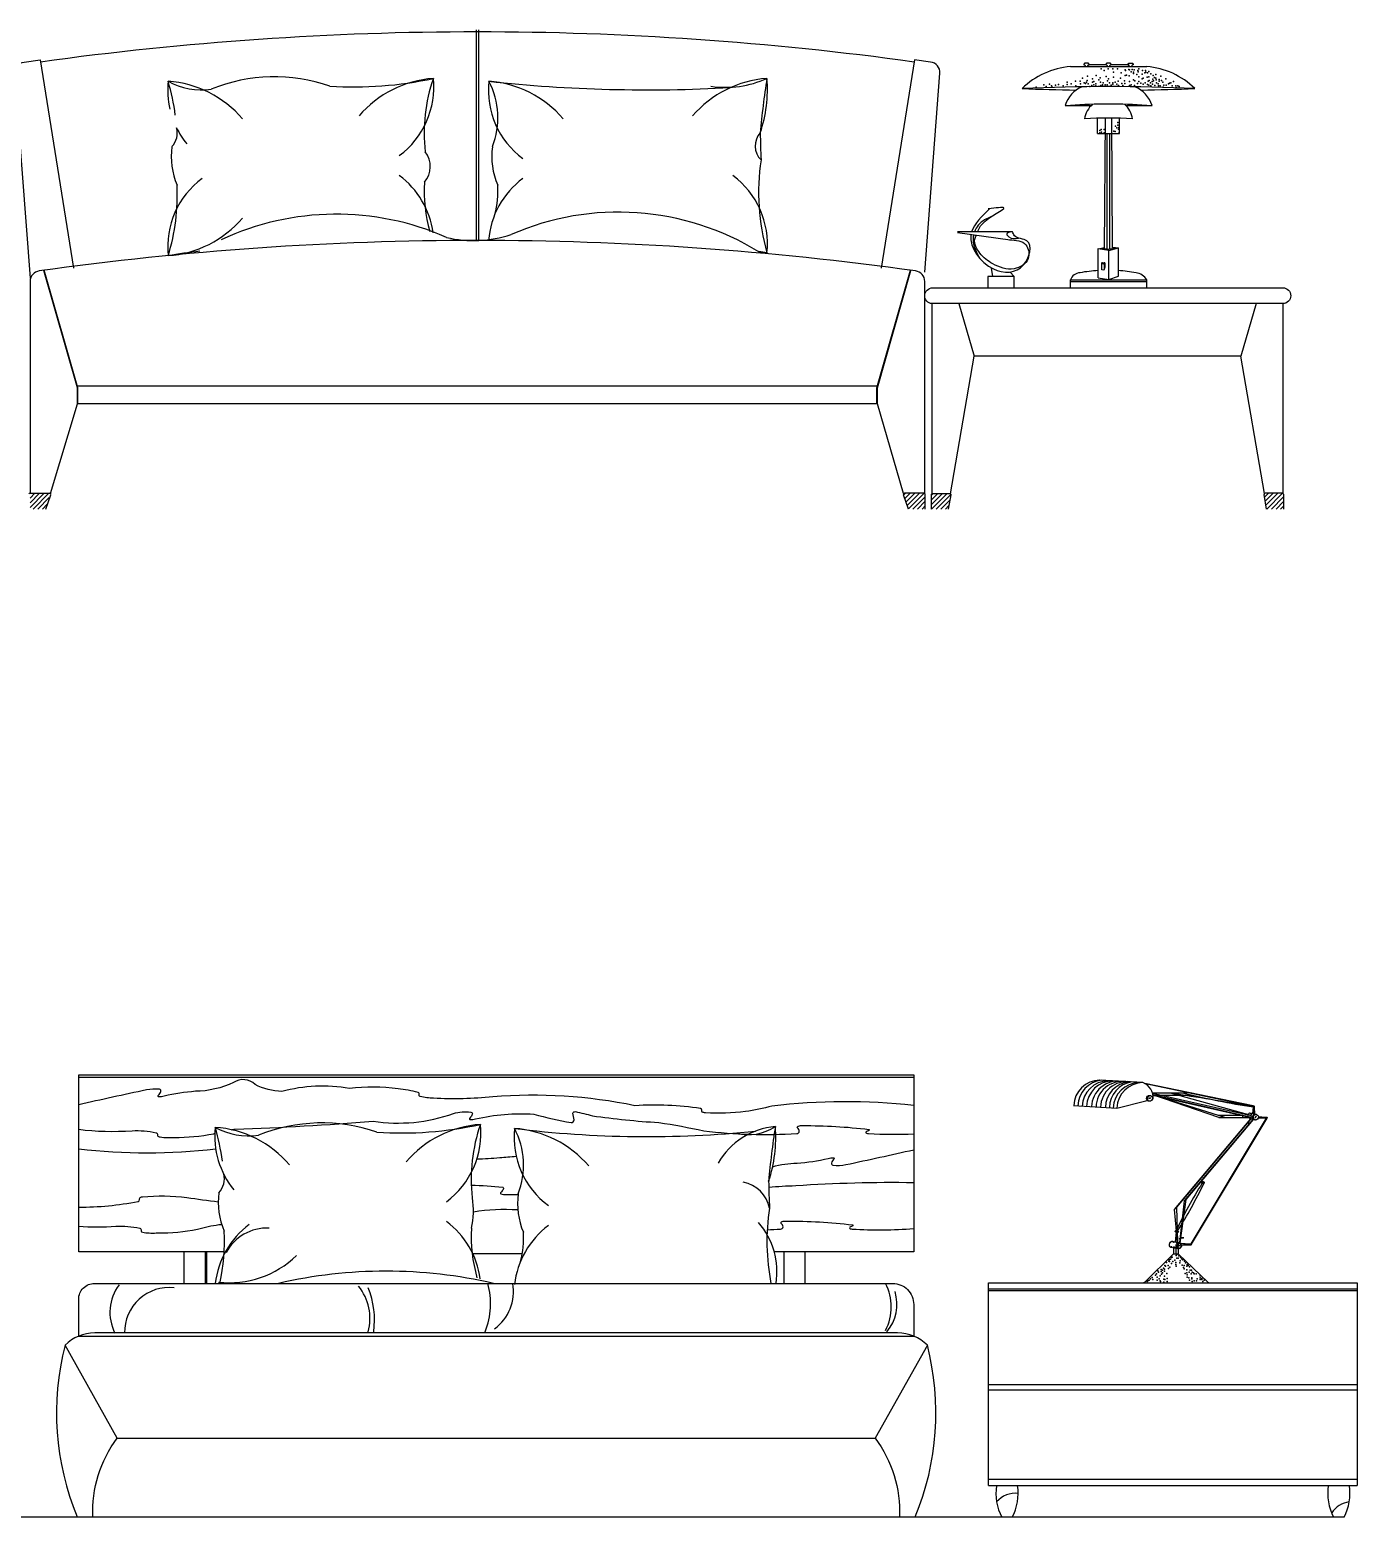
# Model space of a CAD drawing. Header units: inches. Extents: x 18.5 to 61, y 8.5 to 33.3.
# Drawn here: x 19.925 to 22.446, y 12.562 to 15.386 of the extents above; entities that cross this region are included whole.
import ezdxf

# ---------------------------------------------------------------- set-up
doc = ezdxf.new("R2010")
doc.units = ezdxf.units.IN
doc.header["$MEASUREMENT"] = 0
for name, color, linetype in [('02', 2, 'Continuous'), ('1', 1, 'Continuous'), ('4', 4, 'Continuous'), ('8', 8, 'Continuous')]:
    doc.layers.add(name, color=color, linetype=linetype)
pattern_1 = [(45, (27.637874, 4.610509), (-0.0044194174, 0.0044194174), [])]

msp = doc.modelspace()

# ---------------------------------------------------------------- hatches: boundary and pattern name
at = {"layer": '8'}
h = msp.add_hatch(dxfattribs=at)
h.set_pattern_fill('ANSI31', color=256, scale=0.05, style=0)
h.set_pattern_definition(pattern_1)
h.paths.add_polyline_path([(19.9645, 14.5054, 0.154408), (19.9633, 14.5058), (19.9256, 14.5058), (19.9256, 14.4758), (19.9556, 14.4758)])
h.paths.add_polyline_path([(21.6256, 14.5038, 0.414214), (21.6236, 14.5058), (21.5859, 14.5058, 0.516636), (21.584, 14.5031), (21.5935, 14.4758), (21.6256, 14.4758)])
h = msp.add_hatch(dxfattribs=at)
h.set_pattern_fill('ANSI31', color=256, scale=0.05, style=0)
h.set_pattern_definition(pattern_1)
h.paths.add_polyline_path([(21.6393, 14.5053, 0.414214), (21.6373, 14.5033), (21.6373, 14.4758), (21.6694, 14.4758), (21.674, 14.503, 0.465152), (21.6721, 14.5053)])
h.paths.add_polyline_path([(22.2708, 14.5058, 0.465152), (22.2688, 14.5034), (22.2736, 14.4758), (22.3056, 14.4758), (22.3056, 14.5038, 0.414214), (22.3036, 14.5058)])

# ---------------------------------------------------------------- linework, layer by layer
at = {"layer": '02'}
for p, q in [((20.7731, 14.9858), (20.7731, 15.3858)), ((20.7781, 14.9858), (20.7781, 15.3858)), ((21.9011, 15.3159), (22.046, 15.3159)), ((21.9526, 15.1888), (21.9526, 15.2176)), ((21.9658, 14.97), (21.9678, 15.2179)), ((21.9813, 14.9702), (21.9795, 15.2179)), ((21.9945, 15.1888), (21.9945, 15.2176)), ((21.9526, 15.1888), (21.9945, 15.1888)), ((21.9708, 14.9695), (21.9708, 15.1888)), ((21.9763, 14.9696), (21.9763, 15.1888)), ((21.7909, 15.002), (21.6867, 15.002)), ((21.6867, 15.0009), (21.7867, 14.9871)), ((21.9539, 14.9701), (21.9658, 14.9721)), ((21.9539, 14.915), (21.9539, 14.9702)), ((21.9739, 14.9665), (21.9539, 14.9701)), ((21.9739, 14.9665), (21.9924, 14.9717)), ((21.9813, 14.9727), (21.9924, 14.9717)), ((21.9924, 14.9177), (21.9924, 14.9717)), ((21.9739, 14.9115), (21.9739, 14.9665)), ((21.7941, 14.917), (21.7441, 14.917)), ((21.7441, 14.917), (21.7441, 14.8958)), ((21.7537, 14.917), (21.7516, 14.933)), ((21.7867, 14.9255), (21.7941, 14.917)), ((21.7941, 14.8958), (21.7941, 14.917)), ((22.046, 14.9073), (22.046, 14.9107)), ((21.5336, 14.7088), (20.0156, 14.7088)), ((21.6036, 13.3967), (20.018, 13.3967)), ((22.0387, 13.3868), (21.9567, 13.3914)), ((22.248, 13.3425), (22.0425, 13.3851)), ((22.2477, 13.3417), (22.0439, 13.3843)), ((22.1231, 13.3669), (22.0571, 13.3669)), ((22.2444, 13.3236), (22.0572, 13.3663)), ((22.2447, 13.3207), (22.0578, 13.3634)), ((22.1941, 13.3207), (22.0578, 13.3634)), ((22.1831, 13.3207), (22.0578, 13.3634)), ((22.2445, 13.3201), (22.0579, 13.3627)), ((22.1321, 13.3627), (22.0579, 13.3627)), ((22.2441, 13.3242), (22.0914, 13.3669)), ((21.9073, 13.3432), (21.9894, 13.3386)), ((22.2483, 13.3403), (22.2471, 13.3283)), ((22.2485, 13.3403), (22.2473, 13.3283)), ((22.2492, 13.3404), (22.2495, 13.3278)), ((22.2495, 13.3404), (22.2502, 13.3276)), ((22.2498, 13.3404), (22.2505, 13.3276)), ((22.2432, 13.3182), (22.0981, 13.1462)), ((22.244, 13.3179), (22.1026, 13.1501)), ((22.2475, 13.3169), (22.1174, 13.1626)), ((22.2481, 13.3167), (22.1202, 13.1649)), ((22.2729, 13.3191), (22.13, 13.0807)), ((22.274, 13.3193), (22.1306, 13.0801)), ((22.2263, 13.3242), (22.1831, 13.3242)), ((22.1831, 13.3207), (22.2447, 13.3207)), ((22.2725, 13.3194), (22.2572, 13.3187)), ((22.2723, 13.3196), (22.2573, 13.319)), ((22.2722, 13.32), (22.2577, 13.3197)), ((22.2723, 13.3209), (22.2578, 13.3222)), ((22.2722, 13.3207), (22.2579, 13.322)), ((22.1532, 13.1956), (22.1475, 13.1972)), ((22.1529, 13.1976), (22.1487, 13.1988)), ((22.1533, 13.1981), (22.1491, 13.1992)), ((22.1536, 13.1983), (22.1493, 13.1995)), ((22.1524, 13.1986), (22.1524, 13.1986)), ((22.1539, 13.1984), (22.1539, 13.1984)), ((22.1174, 13.1626), (22.108, 13.0832)), ((22.1202, 13.1649), (22.1086, 13.0829)), ((22.0981, 13.1462), (22.104, 13.085)), ((22.1026, 13.1501), (22.1043, 13.0838)), ((22.1037, 13.1049), (22.1004, 13.1054)), ((22.1041, 13.1054), (22.1008, 13.1059)), ((22.1044, 13.1056), (22.1011, 13.1061)), ((22.1017, 13.1031), (22.1001, 13.0845)), ((22.1019, 13.1031), (22.1003, 13.0845)), ((22.104, 13.1029), (22.1006, 13.1035)), ((22.1026, 13.1029), (22.103, 13.084)), ((22.103, 13.1029), (22.1037, 13.0839)), ((22.1033, 13.1028), (22.104, 13.0839)), ((22.1281, 13.0799), (22.1103, 13.0816)), ((22.1281, 13.0797), (22.1104, 13.0814)), ((22.1283, 13.0788), (22.1118, 13.0784)), ((22.1291, 13.0785), (22.1119, 13.0777)), ((22.1298, 13.0783), (22.1119, 13.0774)), ((22.1292, 13.0797), (22.1292, 13.0797)), ((20.261, 13.0656), (20.261, 13.0056)), ((20.8603, 13.0619), (20.7664, 13.0619)), ((22.1062, 13.061), (22.0965, 13.061)), ((22.0973, 13.061), (22.0973, 13.0729)), ((22.1021, 13.061), (22.1021, 13.0719)), ((22.1062, 13.061), (22.1062, 13.0711)), ((22.4458, 12.9947), (21.7458, 12.9947)), ((22.4458, 12.9917), (21.7458, 12.9917)), ((20.018, 12.9056), (21.6036, 12.9056)), ((22.4458, 12.8132), (21.7458, 12.8132)), ((22.4458, 12.8032), (21.7458, 12.8032))]:
    msp.add_line(p, q, dxfattribs=at)
for points in [[(21.934, 15.3159), (21.934, 15.3182, -0.204461), (21.9363, 15.3193, 0.555282), (21.9355, 15.3213), (21.9355, 15.3222), (21.9277, 15.3222), (21.9277, 15.3213, 0.555282), (21.9269, 15.3193, -0.204461), (21.9292, 15.3182), (21.9292, 15.3159)], [(21.934, 15.3167, -0.094811), (21.9377, 15.3197), (21.9686, 15.3197)], [(21.9759, 15.3159), (21.9759, 15.3182, -0.204461), (21.9782, 15.3193, 0.555281), (21.9775, 15.3213), (21.9775, 15.3222), (21.9696, 15.3222), (21.9696, 15.3213, 0.555281), (21.9689, 15.3193, -0.204461), (21.9711, 15.3182), (21.9711, 15.3159)], [(22.013, 15.3159), (22.013, 15.3182, 0.204461), (22.0108, 15.3193, -0.555281), (22.0115, 15.3213), (22.0115, 15.3222), (22.0194, 15.3222), (22.0194, 15.3213, -0.555281), (22.0201, 15.3193, 0.204461), (22.0179, 15.3182), (22.0179, 15.3159)], [(22.1372, 15.2741, 0.178639), (22.046, 15.3159)], [(22.035, 15.2713, 0.005704), (22.1377, 15.2741, 0.023086), (21.8094, 15.2741, 0.005704), (21.9121, 15.2713)], [(21.9237, 15.2776, 0.227544), (21.891, 15.2419), (21.9408, 15.2419)], [(22.0064, 15.2419), (22.0562, 15.2419, 0.227544), (22.0234, 15.2776, 0.227544)], [(21.9646, 14.9294), (21.9606, 14.9301, 0.055126), (21.9607, 14.9417, -0.486218), (21.9619, 14.944), (21.9661, 14.9433)], [(21.9663, 14.9433, 0.544955), (21.9648, 14.941, -0.064522), (21.9646, 14.9294)], [(21.9663, 14.9433), (21.9663, 14.9374, -0.108832), (21.9646, 14.9294)], [(21.6036, 13.3433, 0.057394), (21.3344, 13.3422, -0.031531), (21.2844, 13.332, -0.043006), (21.208, 13.3293, -0.098205), (21.2022, 13.3309, -0.36523), (21.2013, 13.3344, 0.356043), (21.199, 13.3377, 0.052666), (21.0742, 13.343, 0.071374), (20.8042, 13.3597, -0.038352), (20.6917, 13.3571, -0.06174), (20.6664, 13.3605, -0.431935), (20.6644, 13.3639, 0.427698), (20.6625, 13.3682, 0.049361), (20.6245, 13.3748, 0.068548), (20.5322, 13.3757, 0.110595), (20.4038, 13.3699, -0.109909), (20.353, 13.3832, 0.354326), (20.3121, 13.3871, -0.108164), (20.2396, 13.3703, 0.037657), (20.1804, 13.3612, -0.096012), (20.1703, 13.3599, -0.726973), (20.1691, 13.3622, 0.099826), (20.1743, 13.3701, 0.474653), (20.1713, 13.3741, 0.079624), (20.1468, 13.3729, 0.003579), (20.018, 13.3448)], [(22.0567, 13.3555), (22.0581, 13.3558, 0.338972), (22.0387, 13.3868, 0.399625), (21.9894, 13.3386), (22.0441, 13.3524)], [(20.5771, 13.3138, 0.126906), (20.7298, 13.3284, -0.086332), (20.7625, 13.3309, -0.411867), (20.7656, 13.3275, -0.160889), (20.7606, 13.3195, 0.785407), (20.7615, 13.3167, 0.106705), (20.7716, 13.318, -0.071077), (20.8823, 13.327, 0.030717), (20.9531, 13.3111, 0.437795), (20.9586, 13.316, -0.018273), (20.9562, 13.3289, -0.331193), (20.9611, 13.3317, -0.012506), (20.9935, 13.3239, 0.020931), (21.1196, 13.3111, -0.018283), (21.205, 13.2952, 0.043177), (21.3817, 13.2901, 0.41693), (21.3864, 13.2943, 0.220071), (21.3829, 13.3008, -0.577874), (21.3846, 13.3044, -0.112093), (21.3926, 13.3052, -0.030484), (21.5183, 13.2981, -0.587398), (21.5187, 13.2965, -0.162638), (21.5141, 13.2941, 0.727836), (21.5137, 13.2907, 0.04503), (21.5177, 13.2902, 0.023633), (21.6036, 13.2893)], [(20.3077, 13.2975, -0.008148), (20.3153, 13.2985, 0.012588), (20.5771, 13.3138)], [(22.238, 13.3242, -0.283898), (22.2419, 13.3295), (22.2542, 13.3267)], [(22.2511, 13.3158), (22.2437, 13.318, -0.10362), (22.2401, 13.3201)], [(20.018, 13.2983, 0.048386), (20.1193, 13.2955, -0.066672), (20.1652, 13.2918, -0.419645), (20.1674, 13.2877, 0.31337), (20.1685, 13.285, 0.11093), (20.1729, 13.2836, 0.055368), (20.1992, 13.2829, 0.053083), (20.2744, 13.2898, -0.002278), (20.2765, 13.2904, -0.002278)], [(20.018, 13.2609, 0.055478), (20.2782, 13.2609, 0.055478)], [(20.7742, 13.242, 0.011349), (20.8174, 13.2445, -0.010676), (20.8487, 13.247, -0.010676)], [(21.3358, 13.2271, -0.06737), (21.382, 13.2339, 0.037657), (21.4412, 13.2429, -0.096012), (21.4513, 13.2442, -0.726973), (21.4525, 13.2419, 0.099826), (21.4473, 13.2341, 0.474653), (21.4503, 13.2301, 0.079624), (21.4748, 13.2312, 0.003579), (21.6036, 13.2594)], [(20.7636, 13.1921, -0.021786), (20.8233, 13.1883, -0.583973), (20.8243, 13.1844, -0.022507), (20.8194, 13.1783, 0.439818), (20.8196, 13.1757, 0.085309), (20.8244, 13.1747, 0.008182), (20.8523, 13.1744, 0.008182)], [(21.3283, 13.1885, -0.013524), (21.3795, 13.1914, -0.020669), (21.6036, 13.1973)], [(22.1538, 13.1953), (22.1478, 13.197, -0.077868), (22.1474, 13.1973)], [(22.1539, 13.1981, -0.083661), (22.1542, 13.1981, -0.685038), (22.1541, 13.1955)], [(20.018, 13.1504, 0.047704), (20.1307, 13.1612, 0.38963), (20.1336, 13.1649, -0.119524), (20.134, 13.1675, -0.255301), (20.139, 13.17, -0.050291), (20.2235, 13.169, 0.015633), (20.2831, 13.1607, 0.015633)], [(20.7676, 13.1418, -0.05362), (20.8514, 13.1457, 0.000144), (20.8518, 13.1456, 0.000144)], [(20.018, 13.1141, 0.03359), (20.0884, 13.1142, -0.066672), (20.1343, 13.1105, -0.419645), (20.1366, 13.1063, 0.31337), (20.1376, 13.1037, 0.11093), (20.1421, 13.1023, 0.055368), (20.1683, 13.1016, 0.053083), (20.2436, 13.1085, -0.044602), (20.2844, 13.1172, 0.000248), (20.2896, 13.1174, 0.000248)], [(21.3255, 13.1076, 0.00618), (21.3509, 13.1088, 0.41693), (21.3555, 13.113, 0.220071), (21.352, 13.1195, -0.577874), (21.3537, 13.1231, -0.112093), (21.3617, 13.1239, -0.030484), (21.4874, 13.1168, -0.587398), (21.4878, 13.1151, -0.162638), (21.4833, 13.1128, 0.727836), (21.4829, 13.1094, 0.04503), (21.4869, 13.1088, 0.032144), (21.6036, 13.1096)], [(22.1046, 13.1026), (22.101, 13.1032, -0.641064), (22.1013, 13.1062), (22.1048, 13.1057)], [(22.1047, 13.1054, -0.083661), (22.105, 13.1053, -0.685038), (22.1049, 13.1028)], [(22.1059, 13.0711), (22.0918, 13.074, -0.641064), (22.0939, 13.0856), (22.1075, 13.0833)], [(22.107, 13.0821, -0.083661), (22.1081, 13.082, -0.685038), (22.1071, 13.0719, -0.685038)], [(22.0414, 13.0067), (22.0414, 13.0075, -0.414214), (22.0422, 13.0083), (22.0965, 13.061)], [(22.1062, 13.061), (22.1621, 13.0083, -0.414214), (22.1629, 13.0075), (22.1629, 13.0067)]]:
    msp.add_lwpolyline(points, format="xyb", dxfattribs=at)
for points in [[(21.9784, 15.3197), (22.0094, 15.3197)], [(21.9606, 14.9422), (21.9647, 14.9415)], [(20.0166, 14.6756), (20.0166, 14.7059), (19.9528, 14.9291)], [(21.5336, 14.6756), (21.5336, 14.7059), (21.5974, 14.9291)], [(21.9539, 14.915), (21.9739, 14.9115), (21.9924, 14.9177)], [(21.9011, 14.8958), (21.9011, 14.9107)], [(21.9011, 14.9107), (22.046, 14.9107)], [(22.046, 14.9073), (21.9011, 14.9073)], [(22.0455, 14.9073), (22.0455, 14.8958)], [(22.0496, 13.3516), (22.0441, 13.3524)], [(22.0532, 13.358), (22.0495, 13.3568), (22.0496, 13.3564), (22.0534, 13.3576), (22.0532, 13.358)], [(22.248, 13.3425), (22.2492, 13.3426)], [(22.2497, 13.3404), (22.2484, 13.3403)], [(22.2536, 13.323), (22.2511, 13.32), (22.2514, 13.3197), (22.2539, 13.3227), (22.2535, 13.323)], [(22.2725, 13.3213), (22.2736, 13.3214)], [(22.2741, 13.3193), (22.2728, 13.3191)], [(22.1494, 13.1996), (22.154, 13.1984)], [(22.1087, 13.0779), (22.1049, 13.0766), (22.1051, 13.0761), (22.1088, 13.0774), (22.1087, 13.0779)], [(22.1297, 13.0783), (22.1283, 13.0787)], [(22.1288, 13.0809), (22.1301, 13.0806)], [(21.7458, 12.6337), (22.4458, 12.6337)], [(21.7458, 12.6217), (22.4458, 12.6217)]]:
    msp.add_lwpolyline(points, dxfattribs=at)
for points in [[(22.2499, 13.3405, -0.130303), (22.2496, 13.3404, -0.331854), (22.2488, 13.3424, -0.328319), (22.2494, 13.3427, -0.500332)], [(22.2743, 13.3193, -0.130303), (22.2739, 13.3192, -0.331854), (22.2732, 13.3211, -0.328319), (22.2737, 13.3214, -0.500332)], [(22.1541, 13.1953, -0.130303), (22.1536, 13.1953, -0.576801), (22.1534, 13.1982, -0.264517), (22.1543, 13.1983, -0.710752)], [(22.1049, 13.1026, -0.130303), (22.1044, 13.1026, -0.576801), (22.1042, 13.1054, -0.264517), (22.1051, 13.1056, -0.710752)], [(22.1068, 13.0711, -0.130303), (22.1049, 13.0714, -0.576801), (22.1049, 13.0826, -0.264517), (22.1084, 13.083, -0.710752)], [(22.1298, 13.0783, -0.130303), (22.1295, 13.0784, -0.331854), (22.1296, 13.0805, -0.328319), (22.1303, 13.0806, -0.500332)]]:
    msp.add_lwpolyline(points, format="xyb", close=True, dxfattribs=at)
for centre in [(22.0513, 13.357), (22.2525, 13.3213)]:
    msp.add_circle(centre, 0.00565, dxfattribs=at)
for centre, radius, start, end in [((20.7751, 9.3442), 6.0375, 82.10309, 97.89691), ((21.9129, 15.1684), 0.1479, 94.5684, 134.4055), ((22.0032, 15.3086), 0.0127, 39.7695, 60.8792), ((20.3489, 15.2713), 0.1619, 174.11, 192.9489), ((20.2508, 15.4019), 0.1302, 241.0908, 278.4042), ((20.1735, 15.0843), 0.2041, 40.4189, 85.9871), ((19.7745, 15.1663), 0.4309, 7.6727, 16.3954), ((20.3898, 14.9731), 0.3232, 71.0183, 111.7974), ((20.5401, 15.9906), 0.7134, 266.3716, 282.2562), ((20.7058, 15.0898), 0.2041, 94.0129, 139.5811), ((20.5304, 15.2768), 0.1619, 306.5711, 5.89), ((20.9892, 15.1899), 0.3152, 160.8133, 186.5053), ((20.9578, 15.2713), 0.1619, 174.11, 233.4289), ((21.099, 18.0886), 2.8169, 263.8398, 273.1866), ((20.6669, 15.2183), 0.1473, 338.3017, 28.2264), ((20.7824, 15.0843), 0.2041, 40.4189, 85.9871), ((21.3392, 15.0898), 0.2041, 94.0129, 139.5811), ((21.2465, 15.4669), 0.1904, 261.5028, 294.3374), ((21.0688, 15.2724), 0.257, 341.3058, 4.6952), ((22.6711, 15.0757), 1.3636, 170.8108, 175.1902), ((21.9736, 14.2604), 0.9842, 85.7804, 94.2196), ((21.972, 15.2103), 0.0445, 130.1548, 171.8287), ((21.9751, 15.2103), 0.0445, 8.1713, 49.8452), ((20.1671, 15.19), 0.0382, 316.7316, 14.6494), ((20.3489, 15.2713), 0.1619, 206.2629, 219.0596), ((21.9736, 14.4592), 0.7588, 86.5578, 93.4422), ((21.3398, 15.1651), 0.0372, 137.8287, 225.5264), ((23.2799, 15.2281), 1.9682, 181.1124, 182.6095), ((20.3338, 15.1454), 0.1401, 172.4632, 202.983), ((20.6401, 15.1261), 0.0456, 319.098, 37.9167), ((20.9426, 15.1454), 0.1401, 172.4632, 202.983), ((21.722, 15.076), 0.413, 171.2929, 195.9757), ((20.5304, 14.979), 0.1619, 7.6359, 53.4289), ((21.1639, 14.979), 0.1619, 354.11, 53.4289), ((20.3489, 14.9734), 0.1619, 126.5711, 185.89), ((19.826, 15.0708), 0.3793, 342.521, 3.0199), ((20.9489, 15.0792), 0.2749, 176.4446, 196.2046), ((20.9578, 14.9734), 0.1619, 126.5711, 175.6819), ((20.6614, 15.078), 0.1528, 343.77, 4.7767), ((20.1735, 15.1605), 0.2041, 274.0129, 319.5811), ((20.5076, 14.5188), 0.5168, 66.1803, 115.0578), ((21.0429, 14.5301), 0.5094, 58.4212, 113.5776), ((20.7682, 15.2126), 0.2271, 256.796, 288.1918), ((21.973, 15.0154), 0.0459, 261.0033, 280.3772), ((20.3883, 13.7291), 1.244, 96.4814, 99.2749), ((21.1055, 13.4896), 1.489, 81.5237, 82.1415), ((21.3392, 15.166), 0.2041, 261.6583, 265.9871), ((21.921, 14.9034), 0.0212, 94.0713, 159.6544), ((21.9726, 14.6311), 0.2981, 93.602, 100.2614), ((21.9726, 14.6311), 0.2981, 79.7386, 86.202), ((22.0216, 14.8967), 0.0281, 29.9791, 81.5936), ((21.9574, 13.3414), 0.0501, 90.8238, 177.9554), ((21.9654, 13.3414), 0.0501, 95.4607, 178.4685), ((21.9734, 13.34), 0.0501, 90.8238, 177.3694), ((21.9819, 13.34), 0.0501, 90.1604, 177.9554), ((21.9913, 13.3395), 0.0501, 82.4351, 177.9788), ((21.9998, 13.339), 0.0501, 82.3589, 177.9846), ((22.0082, 13.3386), 0.0501, 82.284, 177.9904), ((22.0176, 13.3386), 0.0501, 96.257, 178.5941), ((22.0252, 13.3386), 0.0501, 98.843, 179.0772), ((22.0322, 13.3367), 0.0501, 90.8238, 177.38), ((20.4449, 3.0004), 10.4965, 80.13437, 80.97292), ((22.5106, 14.9962), 1.6763, 256.4031, 260.9864), ((22.2492, 13.3415), 0.00149, 139.1898, 237.7876), ((22.2503, 13.3417), 0.00105, 145.004, 239.2466), ((20.4381, 13.2853), 0.1617, 174.1034, 219.1564), ((20.3402, 13.4159), 0.1302, 241.0908, 278.4042), ((20.263, 13.0983), 0.2041, 40.4189, 85.9871), ((19.8639, 13.1803), 0.4309, 7.6727, 16.3954), ((20.4792, 12.9871), 0.3232, 71.0183, 111.7974), ((20.6295, 14.0046), 0.7134, 266.3716, 282.2562), ((20.7952, 13.1038), 0.2041, 94.0129, 139.5811), ((20.6199, 13.2908), 0.1619, 306.5711, 5.89), ((21.0786, 13.2039), 0.3152, 160.8133, 186.5053), ((21.3521, 13.1661), 0.1376, 94.6803, 150.371), ((21.2894, 13.3821), 0.0942, 256.3005, 303.1425), ((22.687, 13.0855), 1.3636, 170.8108, 175.1902), ((21.0847, 13.2822), 0.257, 341.3058, 4.6952), ((22.2304, 13.3223), 0.00275, 136.1594, 215.1284), ((22.2488, 13.3102), 0.00958, 147.1044, 202.8271), ((22.2403, 13.3217), 0.00454, 338.4734, 33.508), ((22.2736, 13.3203), 0.00141, 139.1898, 239.3587), ((22.2746, 13.3205), 0.000993, 145.004, 239.2466), ((21.0065, 13.2833), 0.1619, 174.11, 233.4289), ((21.0972, 15.3218), 2.0375, 262.901, 275.8035), ((20.8311, 13.0963), 0.2041, 40.4189, 85.9871), ((20.7156, 13.2302), 0.1473, 338.3017, 28.2264), ((20.2565, 13.204), 0.0382, 316.7316, 14.6494), ((21.2687, 13.1368), 0.062, 10.6689, 79.6058), ((23.2959, 13.2379), 1.9682, 181.1124, 182.6095), ((22.8971, 12.728), 0.8804, 147.8917, 154.5695), ((21.4123, 13.5482), 0.8217, 327.4117, 334.5752), ((22.1546, 13.1967), 0.0011, 119.5269, 244.08), ((20.4232, 13.1594), 0.1401, 172.4632, 202.983), ((20.6167, 13.1431), 0.1509, 347.445, 9.5697), ((20.9914, 13.1574), 0.1401, 172.4632, 202.983), ((21.744, 13.0853), 0.4191, 171.3566, 190.9724), ((20.4383, 12.9874), 0.1619, 126.5711, 173.5704), ((19.9154, 13.0848), 0.3793, 347.9512, 3.0199), ((20.3751, 13.0239), 0.0867, 87.1102, 152.6406), ((20.6199, 12.993), 0.1619, 7.6359, 53.4289), ((21.0383, 13.0932), 0.2749, 176.4446, 196.2046), ((21.0065, 12.9854), 0.1619, 126.5711, 173.5704), ((21.2027, 13.028), 0.1413, 350.8749, 41.1678), ((22.1054, 13.104), 0.0011, 119.5269, 244.08), ((20.7101, 13.09), 0.1528, 343.77, 4.7767), ((22.1101, 13.0765), 0.00538, 118.5634, 222.9145), ((22.1136, 13.0835), 0.00822, 74.3761, 134.3786), ((22.1139, 13.0845), 0.00793, 72.1317, 132.4569), ((22.1295, 13.0796), 0.00146, 118.9072, 215.429), ((22.1307, 13.0793), 0.00109, 120.8801, 215.1227), ((20.3049, 13.1884), 0.1814, 263.241, 314.2841), ((20.6015, 12.122), 0.9069, 76.9814, 103.0186), ((20.1641, 12.9508), 0.0868, 143.0568, 206.9497), ((20.1902, 12.9131), 0.0849, 83.8472, 181.0632), ((20.4753, 12.9394), 0.0959, 344.6109, 39.5333), ((20.4179, 12.9362), 0.1619, 352.0988, 22.2357), ((20.6622, 12.9668), 0.1381, 337.4948, 16.2496), ((20.7566, 12.9899), 0.0871, 306.0086, 10.3491), ((21.4615, 12.961), 0.0993, 333.3704, 26.6296), ((21.4894, 12.9665), 0.0823, 320.349, 16.5965), ((21.797, 12.5598), 0.0475, 84.0912, 139.157), ((22.4364, 12.5446), 0.0466, 97.2386, 147.0434)]:
    msp.add_arc(centre, radius, start, end, dxfattribs=at)
msp.add_open_spline([(21.7473, 15.0456), (21.7328, 15.0317), (21.7183, 15.0179), (21.7136, 15.002)], degree=3, dxfattribs=at)
for points, knots in [([(21.7526, 15.0317), (21.7427, 15.0273), (21.7282, 15.0207), (21.7206, 15.0067), (21.719, 15.002)], [0, 0, 0, 0, 20.62058, 30.054702, 30.054702, 30.054702, 30.054702]), ([(21.725, 15.002), (21.7271, 15.0071), (21.7358, 15.0271), (21.797, 15.0526), (21.7591, 15.0474), (21.7452, 15.0456)], [136.132183, 136.132183, 136.132183, 136.132183, 147.226606, 180.988529, 200.496136, 200.496136, 200.496136, 200.496136]), ([(21.7125, 14.9974), (21.7124, 14.9968), (21.7089, 14.9729), (21.7436, 14.9229), (21.8161, 14.9223), (21.8334, 14.9904), (21.7968, 14.9885), (21.7921, 14.9993), (21.7909, 15.002)], [38.626641, 38.626641, 38.626641, 38.626641, 39.881801, 89.959295, 127.798824, 157.940855, 174.456676, 180.055182, 180.055182, 180.055182, 180.055182]), ([(21.7175, 14.9967), (21.7169, 14.9939), (21.715, 14.9777), (21.7222, 14.9632), (21.7291, 14.9514)], [33.559119, 33.559119, 33.559119, 33.559119, 39.068987, 64.646446, 64.646446, 64.646446, 64.646446]), ([(21.7856, 14.9871), (21.7977, 14.9863), (21.8198, 14.9847), (21.8262, 14.9459), (21.7909, 14.9254), (21.7552, 14.9385), (21.7289, 14.9584), (21.7162, 14.9821), (21.7214, 14.9934), (21.7226, 14.996)], [0, 0, 0, 0, 21.09917, 38.676394, 60.076876, 87.213349, 107.936622, 126.385163, 131.817526, 131.817526, 131.817526, 131.817526]), ([(22.0509, 13.3517), (22.0505, 13.3518), (22.0501, 13.352), (22.0493, 13.3523), (22.0487, 13.3528), (22.0481, 13.3539), (22.0478, 13.3545), (22.0474, 13.3559), (22.0473, 13.3566), (22.0475, 13.3582), (22.0478, 13.3589), (22.0484, 13.3599), (22.0489, 13.3604), (22.0496, 13.3612), (22.0501, 13.3615), (22.0508, 13.3617), (22.0511, 13.3618), (22.0514, 13.3618), (22.0514, 13.3618), (22.0514, 13.3618), (22.0514, 13.3618)], [3.294068, 3.294068, 3.294068, 3.294068, 3.647859, 3.647859, 4.043866, 4.043866, 4.439873, 4.439873, 4.83588, 4.83588, 5.231886, 5.231886, 5.627893, 5.627893, 6.0239, 6.0239, 6.283185, 6.283185, 6.283185, 6.295262, 6.295262, 6.295262, 6.295262]), ([(22.2525, 13.3161), (22.2521, 13.3161), (22.2517, 13.3162), (22.2508, 13.3165), (22.2502, 13.317), (22.2495, 13.3181), (22.2492, 13.3187), (22.2487, 13.32), (22.2486, 13.3207), (22.2487, 13.3223), (22.249, 13.3231), (22.2494, 13.3241), (22.2499, 13.3246), (22.2506, 13.3255), (22.2511, 13.3258), (22.2518, 13.326), (22.252, 13.3261), (22.2523, 13.3261), (22.2523, 13.3261), (22.2524, 13.3261), (22.2524, 13.3261)], [3.294068, 3.294068, 3.294068, 3.294068, 3.647859, 3.647859, 4.043866, 4.043866, 4.439873, 4.439873, 4.83588, 4.83588, 5.231886, 5.231886, 5.627893, 5.627893, 6.0239, 6.0239, 6.283185, 6.283185, 6.283185, 6.295262, 6.295262, 6.295262, 6.295262]), ([(22.1541, 13.1955), (22.154, 13.1955), (22.1539, 13.1955), (22.1537, 13.1956), (22.1535, 13.1957), (22.1533, 13.196), (22.1532, 13.1961), (22.1531, 13.1964), (22.153, 13.1966), (22.153, 13.197), (22.1531, 13.1972), (22.1532, 13.1975), (22.1533, 13.1976), (22.1535, 13.1979), (22.1536, 13.198), (22.1538, 13.198), (22.1538, 13.1981), (22.1539, 13.1981), (22.1539, 13.1981), (22.1539, 13.1981), (22.1539, 13.1981)], [3.294068, 3.294068, 3.294068, 3.294068, 3.647859, 3.647859, 4.043866, 4.043866, 4.439873, 4.439873, 4.83588, 4.83588, 5.231886, 5.231886, 5.627893, 5.627893, 6.0239, 6.0239, 6.283185, 6.283185, 6.283185, 6.295262, 6.295262, 6.295262, 6.295262]), ([(22.1049, 13.1028), (22.1048, 13.1028), (22.1047, 13.1028), (22.1045, 13.1029), (22.1043, 13.103), (22.1041, 13.1032), (22.104, 13.1034), (22.1039, 13.1037), (22.1038, 13.1039), (22.1038, 13.1043), (22.1039, 13.1045), (22.104, 13.1048), (22.1041, 13.1049), (22.1043, 13.1052), (22.1044, 13.1052), (22.1046, 13.1053), (22.1046, 13.1053), (22.1047, 13.1054), (22.1047, 13.1054), (22.1047, 13.1054), (22.1047, 13.1054)], [3.294068, 3.294068, 3.294068, 3.294068, 3.647859, 3.647859, 4.043866, 4.043866, 4.439873, 4.439873, 4.83588, 4.83588, 5.231886, 5.231886, 5.627893, 5.627893, 6.0239, 6.0239, 6.283185, 6.283185, 6.283185, 6.295262, 6.295262, 6.295262, 6.295262]), ([(22.1071, 13.0719), (22.1067, 13.0719), (22.1063, 13.0721), (22.1054, 13.0724), (22.1048, 13.0728), (22.1041, 13.074), (22.1038, 13.0745), (22.1033, 13.0759), (22.1031, 13.0767), (22.1033, 13.0782), (22.1036, 13.079), (22.104, 13.0801), (22.1045, 13.0806), (22.1053, 13.0814), (22.1057, 13.0817), (22.1064, 13.082), (22.1067, 13.0821), (22.107, 13.0821), (22.107, 13.0821), (22.107, 13.0821), (22.107, 13.0821)], [3.294068, 3.294068, 3.294068, 3.294068, 3.647859, 3.647859, 4.043866, 4.043866, 4.439873, 4.439873, 4.83588, 4.83588, 5.231886, 5.231886, 5.627893, 5.627893, 6.0239, 6.0239, 6.283185, 6.283185, 6.283185, 6.295262, 6.295262, 6.295262, 6.295262])]:
    msp.add_open_spline(points, degree=3, knots=knots, dxfattribs=at)
msp.add_spline([(21.7909, 15.002), (21.7803, 14.9978), (21.7845, 14.9924), (21.8026, 14.9903)], degree=3, dxfattribs=at)
for p in [(21.9596, 15.3117), (21.9652, 15.3084), (21.973, 15.3117), (21.9819, 15.3117), (21.9908, 15.3117), (22.0052, 15.3095), (22.0058, 15.3083), (22.0119, 15.3106), (22.0131, 15.3094), (22.0186, 15.3106), (22.0219, 15.3095), (22.0289, 15.3083), (22.0309, 15.3115), (22.0383, 15.3083), (22.0435, 15.3083), (21.8508, 15.2811), (21.8613, 15.2822), (21.865, 15.2794), (21.8728, 15.2806), (21.8783, 15.2817), (21.8872, 15.2794), (21.895, 15.2861), (21.895, 15.2817), (21.9028, 15.2828), (21.9106, 15.2883), (21.9117, 15.2794), (21.9195, 15.2883), (21.9206, 15.2828), (21.9241, 15.2937), (21.9273, 15.285), (21.9295, 15.2839), (21.9318, 15.2861), (21.9329, 15.2894), (21.9335, 15.2979), (21.9349, 15.2829), (21.9419, 15.2801), (21.9429, 15.2861), (21.943, 15.2926), (21.9453, 15.2873), (21.9453, 15.2812), (21.9493, 15.2832), (21.9493, 15.279), (21.9503, 15.2989), (21.9551, 15.2906), (21.9576, 15.2947), (21.9585, 15.2861), (21.9587, 15.2801), (21.9618, 15.2811), (21.9636, 15.2847), (21.9671, 15.2811), (21.9692, 15.2968), (21.9712, 15.2811), (21.9715, 15.289), (21.9733, 15.2926), (21.9754, 15.2853), (21.9785, 15.2806), (21.9817, 15.2853), (21.9817, 15.2822), (21.9828, 15.2958), (21.983, 15.305), (21.9863, 15.2861), (21.9891, 15.2822), (21.9915, 15.2881), (21.9922, 15.2801), (21.9964, 15.2937), (21.9974, 15.3039), (21.9986, 15.2839), (22.0006, 15.2801), (22.0037, 15.2885), (22.0046, 15.2838), (22.0048, 15.2989), (22.0075, 15.2995), (22.013, 15.2983), (22.0131, 15.2874), (22.0131, 15.2801), (22.0142, 15.279), (22.0163, 15.2811), (22.0164, 15.3061), (22.0208, 15.305), (22.0208, 15.3028), (22.0208, 15.2906), (22.0226, 15.2801), (22.0236, 15.2885), (22.0275, 15.3006), (22.0286, 15.2839), (22.0297, 15.3061), (22.0308, 15.2961), (22.0309, 15.2874), (22.0351, 15.2843), (22.0372, 15.2926), (22.0375, 15.3017), (22.0393, 15.2937), (22.0393, 15.2822), (22.0425, 15.3041), (22.0431, 15.285), (22.0442, 15.305), (22.0467, 15.2958), (22.0475, 15.2817), (22.0477, 15.3041), (22.0487, 15.2883), (22.0498, 15.3062), (22.0498, 15.2961), (22.0498, 15.2806), (22.0508, 15.2895), (22.0531, 15.285), (22.054, 15.3021), (22.054, 15.279), (22.0561, 15.2874), (22.0571, 15.2822), (22.0576, 15.2917), (22.0582, 15.2989), (22.0592, 15.2885), (22.0609, 15.295), (22.0613, 15.2801), (22.0634, 15.301), (22.0634, 15.2937), (22.0642, 15.2906), (22.0645, 15.2853), (22.0676, 15.2828), (22.0686, 15.279), (22.0697, 15.2916), (22.0698, 15.2883), (22.0718, 15.279), (22.0728, 15.2979), (22.0743, 15.2894), (22.0765, 15.2861), (22.0787, 15.2806), (22.0823, 15.2926), (22.0832, 15.2806), (22.0876, 15.2828), (22.0896, 15.2843), (22.0917, 15.2853), (22.0943, 15.2794), (22.0969, 15.2874), (22.101, 15.2794), (22.1054, 15.2794), (21.8361, 15.2769), (21.855, 15.278), (21.8665, 15.2769), (21.9377, 15.278), (22.077, 15.2769), (22.1021, 15.2761), (22.1077, 15.2783), (21.9573, 15.1948), (21.9593, 15.1965), (21.9654, 15.1961), (21.987, 15.2025), (21.9891, 15.1994), (21.9912, 15.2098), (21.9912, 15.2046), (21.9925, 15.1968), (21.9928, 15.2001), (21.9573, 15.1898), (21.9603, 15.1911), (21.9603, 15.1891), (21.965, 15.1901), (21.9664, 15.1888), (21.9838, 15.1931), (21.9864, 15.1928), (21.9935, 15.1905), (21.9636, 14.9705), (21.9647, 14.9704), (21.9827, 14.9708), (21.9852, 14.9717), (22.243, 13.3192), (22.2439, 13.3284), (22.245, 13.3265), (22.247, 13.3183), (22.2497, 13.3271), (22.0906, 13.0831), (22.0934, 13.0854), (22.0952, 13.085), (22.0978, 13.0839), (22.1023, 13.0832), (22.1049, 13.0829), (22.0882, 13.048), (22.0888, 13.0501), (22.0913, 13.0516), (22.0931, 13.075), (22.0933, 13.0548), (22.0943, 13.0552), (22.0972, 13.0742), (22.0979, 13.0745), (22.0991, 13.0497), (22.1011, 13.0737), (22.1022, 13.0586), (22.1032, 13.0608), (22.1034, 13.0536), (22.1056, 13.0533), (22.1069, 13.0579), (22.1096, 13.0486), (22.11, 13.0552), (22.1123, 13.0526), (22.1147, 13.0501), (22.118, 13.0476), (22.0625, 13.0214), (22.0644, 13.0235), (22.0671, 13.0297), (22.0682, 13.0272), (22.0717, 13.0197), (22.0732, 13.0323), (22.0732, 13.0285), (22.0742, 13.0231), (22.0757, 13.031), (22.0763, 13.0255), (22.0782, 13.0348), (22.0797, 13.0326), (22.08, 13.0194), (22.0801, 13.0286), (22.0805, 13.0396), (22.082, 13.0385), (22.0837, 13.0453), (22.084, 13.0243), (22.087, 13.0398), (22.0872, 13.034), (22.0895, 13.0473), (22.0901, 13.0366), (22.0929, 13.0435), (22.0955, 13.0472), (22.1012, 13.0414), (22.1016, 13.0453), (22.1022, 13.0385), (22.1087, 13.0449), (22.1136, 13.04), (22.116, 13.036), (22.1173, 13.0398), (22.1173, 13.0335), (22.1191, 13.0242), (22.1195, 13.0444), (22.1223, 13.0385), (22.1224, 13.0311), (22.1224, 13.0255), (22.1228, 13.022), (22.1231, 13.0414), (22.1248, 13.0398), (22.1266, 13.0269), (22.1273, 13.0373), (22.1286, 13.031), (22.1307, 13.0241), (22.1311, 13.031), (22.1321, 13.0269), (22.1348, 13.026), (22.1361, 13.0235), (22.1399, 13.0235), (22.1473, 13.02), (22.047, 13.009), (22.048, 13.0104), (22.0504, 13.0115), (22.0533, 13.0146), (22.0562, 13.017), (22.0574, 13.0131), (22.0657, 13.0172), (22.0657, 13.0117), (22.0699, 13.0145), (22.0713, 13.0103), (22.0725, 13.009), (22.0783, 13.0137), (22.0783, 13.0083), (22.0806, 13.0131), (22.0846, 13.0147), (22.0851, 13.009), (22.1231, 13.0174), (22.1262, 13.0165), (22.1271, 13.0119), (22.1317, 13.016), (22.1317, 13.0142), (22.1324, 13.0092), (22.1363, 13.0103), (22.1404, 13.0103), (22.1418, 13.0145), (22.1473, 13.0159), (22.1473, 13.0131), (22.1505, 13.0147), (22.1507, 13.0128), (22.1528, 13.009), (22.1551, 13.0117)]:
    msp.add_point(p, dxfattribs=at)
at = {"layer": '1'}
msp.add_line((22.4208, 12.5617), (19.2008, 12.5617), dxfattribs=at)
at = {"layer": '4'}
for p, q in [((22.3046, 14.8658), (21.6386, 14.8658)), ((21.6895, 14.8658), (21.7186, 14.7658)), ((22.2537, 14.8658), (22.2246, 14.7658)), ((21.6736, 14.5046), (21.7186, 14.7658)), ((22.2246, 14.7658), (21.7186, 14.7658)), ((22.2695, 14.5053), (22.2246, 14.7658)), ((21.5336, 14.6758), (20.0156, 14.6758)), ((19.9256, 14.5058), (19.9633, 14.5058)), ((19.9557, 14.4758), (19.9652, 14.5031)), ((21.5935, 14.4758), (21.584, 14.5031)), ((21.6236, 14.5058), (21.5859, 14.5058)), ((21.6256, 14.4758), (21.6256, 14.5038)), ((22.2736, 14.4758), (22.2688, 14.5034)), ((22.3036, 14.5058), (22.2708, 14.5058)), ((22.3056, 14.5038), (22.3056, 14.4758)), ((20.2943, 13.0656), (20.018, 13.0656)), ((20.218, 13.0656), (20.218, 13.0056)), ((20.258, 13.0656), (20.258, 13.0056)), ((21.6036, 13.0656), (21.3389, 13.0656)), ((21.3569, 13.0656), (21.3569, 13.0056)), ((21.3966, 13.0656), (21.3966, 13.0056)), ((21.7458, 13.0067), (22.4458, 13.0067)), ((21.7458, 12.6217), (21.7458, 13.0067)), ((22.4458, 13.0067), (22.4458, 12.6217))]:
    msp.add_line(p, q, dxfattribs=at)
for points in [[(19.9265, 14.9139), (19.8971, 15.3031, -0.40152), (19.9146, 15.3245), (19.9451, 15.3285), (20.0084, 14.9329)], [(21.6246, 14.9258), (21.6532, 15.3031, 0.40152), (21.6356, 15.3245), (21.6052, 15.3285), (21.5418, 14.9329)], [(21.6246, 14.5055), (21.6246, 14.908, 0.380893), (21.6069, 14.9278, 0.069665), (19.9433, 14.9278, 0.380893), (19.9256, 14.908), (19.9256, 14.5058)], [(21.6386, 14.5052), (21.6386, 14.8658, -0.967186), (21.6396, 14.8958), (22.3046, 14.8958, -1), (22.3046, 14.8658), (22.3046, 14.5055)], [(21.6373, 14.4753), (21.6373, 14.5033, -0.414214), (21.6393, 14.5053), (21.6721, 14.5053, -0.465152), (21.674, 14.503), (21.6693, 14.4753)], [(20.018, 12.9056), (20.018, 12.9756, -0.414214), (20.048, 13.0056), (21.5636, 13.0056, -0.414214), (21.6036, 12.9656), (21.6036, 12.9056)], [(21.6295, 12.8882), (21.5304, 12.7117, -0.173046), (21.5764, 12.5625), (21.6064, 12.5625, 0.162926), (21.6295, 12.8882, 0.198912), (21.5729, 12.9117), (20.0486, 12.9117, 0.198912), (19.9921, 12.8882, 0.162926), (20.0152, 12.5625), (20.0452, 12.5625, -0.173046), (20.0912, 12.7117), (19.9921, 12.8882)]]:
    msp.add_lwpolyline(points, format="xyb", dxfattribs=at)
for points in [[(19.9645, 14.5054), (20.0156, 14.6758), (20.0156, 14.7058), (19.9519, 14.9288)], [(21.5844, 14.5051), (21.5346, 14.6758), (21.5346, 14.7058), (21.5984, 14.9288)], [(20.018, 13.0656), (20.018, 13.4017), (21.6036, 13.4017), (21.6036, 13.0656)], [(20.0912, 12.7117), (21.5304, 12.7117)]]:
    msp.add_lwpolyline(points, dxfattribs=at)
for centre, radius, start, end in [((19.9256, 14.5038), 0.002, 90, 180), ((19.9633, 14.5038), 0.002, 340.71, 90), ((21.5859, 14.5038), 0.002, 90, 199.29), ((21.6236, 14.5038), 0.002, 0, 90), ((22.2708, 14.5038), 0.002, 90, 189.7824), ((22.3036, 14.5038), 0.002, 0, 90), ((21.8582, 12.6071), 0.0985, 171.4719, 207.4528), ((21.7034, 12.6071), 0.0985, 332.5472, 8.5281), ((22.4882, 12.6071), 0.0985, 171.4719, 207.4528), ((22.3334, 12.6071), 0.0985, 332.5472, 8.5281)]:
    msp.add_arc(centre, radius, start, end, dxfattribs=at)

doc.saveas('drawing.dxf')
